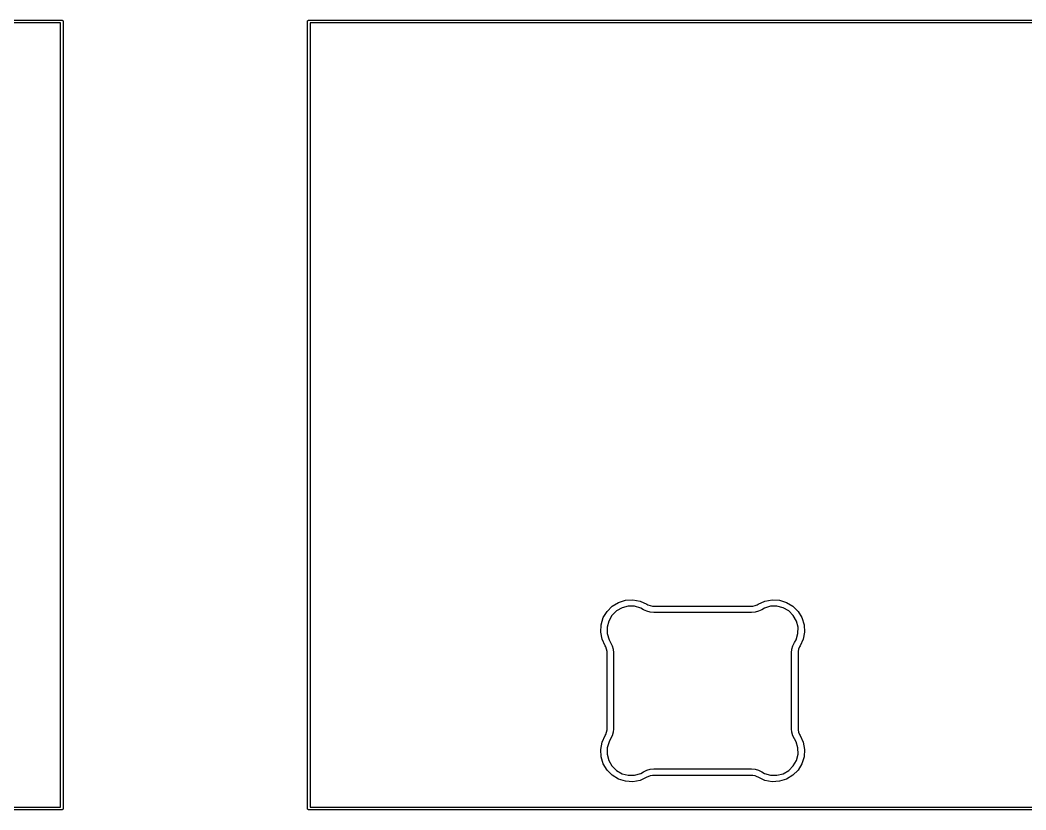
# Model space of a CAD drawing. Header units: millimetres. Extents: x 53 to 494, y -224 to -59.
# Drawn here: x 107.09 to 125.61, y -180.69 to -166.13 of the extents above; entities that cross this region are included whole.
import ezdxf

# ---------------------------------------------------------------- set-up
doc = ezdxf.new("R2010")
doc.units = ezdxf.units.MM
for name, color, linetype, true_color in [('Edge.Cuts', 254, 'CONTINUOUS', 0xd0d2cd), ('F.Courtyard', 6, 'CONTINUOUS', 0xff26e2), ('User.Eco2', 31, 'CONTINUOUS', 0xd8c852)]:
    doc.layers.add(name, color=color, linetype=linetype, true_color=true_color)

msp = doc.modelspace()

# ---------------------------------------------------------------- linework, layer by layer
at = {"layer": 'Edge.Cuts', "linetype": 'CONTINUOUS'}
for p, q in [((93.3555, -166.135), (107.8555, -166.135)), ((107.8305, -166.185), (93.3805, -166.185)), ((107.8305, -180.635), (107.8305, -166.185)), ((107.8555, -166.135), (107.865067, -166.136903)), ((107.865067, -166.136903), (107.878597, -166.150433)), ((107.878597, -166.150433), (107.8805, -166.16)), ((107.8805, -166.16), (107.8805, -180.66)), ((112.3805, -166.16), (112.382403, -166.150433)), ((112.3805, -180.66), (112.3805, -166.16)), ((112.382403, -166.150433), (112.395933, -166.136903)), ((112.395933, -166.136903), (112.4055, -166.135)), ((112.4055, -166.135), (126.9055, -166.135)), ((112.4305, -166.185), (112.4305, -180.635)), ((126.8805, -166.185), (112.4305, -166.185)), ((117.993151, -176.931684), (118.109109, -176.861709)), ((118.109109, -176.861709), (118.238474, -176.821619)), ((118.238474, -176.821619), (118.373681, -176.813758)), ((118.373681, -176.813758), (118.50682, -176.838587)), ((118.50682, -176.838587), (118.630103, -176.894652)), ((120.680895, -176.894653), (120.80418, -176.838587)), ((120.80418, -176.838587), (120.937319, -176.813759)), ((120.937319, -176.813759), (121.072526, -176.82162)), ((121.072526, -176.82162), (121.201891, -176.86171)), ((121.201891, -176.86171), (121.317848, -176.931685)), ((117.827409, -177.143409), (117.897384, -177.027451)), ((117.897384, -177.027451), (117.993151, -176.931684)), ((118.069036, -177.019895), (117.985595, -177.103336)), ((118.171518, -176.961393), (118.069036, -177.019895)), ((118.285794, -176.931967), (118.171518, -176.961393)), ((118.403785, -176.933697), (118.285794, -176.931967)), ((118.517149, -176.96646), (118.403785, -176.933697)), ((118.567582, -176.997077), (118.517149, -176.96646)), ((118.567584, -176.997079), (118.567582, -176.997077)), ((118.626526, -177.02604), (118.567584, -176.997079)), ((118.689749, -177.04381), (118.626526, -177.02604)), ((118.630103, -176.894652), (118.630106, -176.894653)), ((118.630106, -176.894653), (118.648858, -176.906127)), ((118.648858, -176.906127), (118.689925, -176.921836)), ((118.755146, -177.049799), (118.689749, -177.04381)), ((118.689925, -176.921836), (118.733162, -176.929823)), ((118.733162, -176.929823), (118.755146, -176.9298)), ((118.755146, -176.9298), (118.755147, -176.9298)), ((118.755147, -177.0498), (118.755146, -177.049799)), ((118.755147, -176.9298), (119.6555, -176.9298)), ((118.755148, -177.0498), (118.755147, -177.0498)), ((119.6555, -177.0498), (118.755148, -177.0498)), ((119.6555, -176.9298), (120.555853, -176.9298)), ((120.555851, -177.0498), (119.6555, -177.0498)), ((120.555853, -177.0498), (120.555851, -177.0498)), ((120.555853, -176.9298), (120.555854, -176.9298)), ((120.555854, -177.049799), (120.555853, -177.0498)), ((120.555854, -176.9298), (120.555855, -176.9298)), ((120.621251, -177.043811), (120.555854, -177.049799)), ((120.555855, -176.9298), (120.577839, -176.929824)), ((120.577839, -176.929824), (120.621075, -176.921837)), ((120.621075, -176.921837), (120.662141, -176.906128)), ((120.684474, -177.02604), (120.621251, -177.043811)), ((120.662141, -176.906128), (120.680893, -176.894654)), ((120.680893, -176.894654), (120.680894, -176.894653)), ((120.680894, -176.894653), (120.680895, -176.894653)), ((120.743417, -176.997078), (120.684474, -177.02604)), ((120.793851, -176.966461), (120.743417, -176.997077)), ((120.743417, -176.997077), (120.743417, -176.997078)), ((120.907215, -176.933698), (120.793851, -176.966461)), ((121.025206, -176.931968), (120.907215, -176.933698)), ((121.139482, -176.961394), (121.025206, -176.931968)), ((121.241963, -177.019896), (121.139482, -176.961394)), ((121.325404, -177.103337), (121.241963, -177.019896)), ((121.317848, -176.931685), (121.413615, -177.027452)), ((121.413615, -177.027452), (121.48359, -177.143409)), ((117.787319, -177.272774), (117.827409, -177.143409)), ((117.927093, -177.205818), (117.897667, -177.320094)), ((117.985595, -177.103336), (117.927093, -177.205818)), ((121.383906, -177.205818), (121.325404, -177.103337)), ((121.413332, -177.320094), (121.383906, -177.205818)), ((121.48359, -177.143409), (121.52368, -177.272774)), ((117.779458, -177.407981), (117.787319, -177.272774)), ((117.804287, -177.54112), (117.779458, -177.407981)), ((117.897667, -177.320094), (117.899397, -177.438085)), ((121.411602, -177.438085), (121.413332, -177.320094)), ((121.531541, -177.407981), (121.506713, -177.54112)), ((121.52368, -177.272774), (121.531541, -177.407981)), ((117.860352, -177.664403), (117.804287, -177.54112)), ((117.899397, -177.438085), (117.93216, -177.551449)), ((117.93216, -177.551449), (117.962777, -177.601882)), ((117.962777, -177.601882), (117.962779, -177.601884)), ((117.962779, -177.601884), (117.99174, -177.660826)), ((121.319253, -177.660817), (121.348219, -177.601889)), ((121.348219, -177.601889), (121.348221, -177.601885)), ((121.348221, -177.601885), (121.348226, -177.601875)), ((121.348226, -177.601875), (121.34823, -177.601869)), ((121.34823, -177.601869), (121.348231, -177.601867)), ((121.348231, -177.601867), (121.378839, -177.551449)), ((121.378839, -177.551449), (121.411602, -177.438085)), ((121.506713, -177.54112), (121.450647, -177.664405)), ((117.860353, -177.664406), (117.860352, -177.664403)), ((117.871827, -177.683158), (117.860353, -177.664406)), ((117.887536, -177.724225), (117.871827, -177.683158)), ((117.895523, -177.767462), (117.887536, -177.724225)), ((117.895499, -178.4898), (117.8955, -177.789447)), ((117.8955, -177.789446), (117.895523, -177.767462)), ((117.8955, -177.789447), (117.8955, -177.789446)), ((117.99174, -177.660826), (118.00951, -177.724049)), ((118.00951, -177.724049), (118.015499, -177.789446)), ((118.015499, -177.789446), (118.0155, -177.789447)), ((118.0155, -177.789447), (118.015499, -178.4898)), ((121.2955, -177.789447), (121.295503, -177.789431)), ((121.295501, -178.4898), (121.2955, -177.789447)), ((121.295503, -177.789431), (121.301478, -177.724052)), ((121.301478, -177.724052), (121.319253, -177.660817)), ((121.423453, -177.724222), (121.415472, -177.76745)), ((121.415472, -177.76745), (121.4155, -177.789429)), ((121.4155, -177.789429), (121.415497, -177.789435)), ((121.415497, -177.789435), (121.4155, -177.789447)), ((121.4155, -177.789447), (121.415501, -178.4898)), ((121.439163, -177.683166), (121.423453, -177.724222)), ((121.450638, -177.664421), (121.439163, -177.683166)), ((121.45064, -177.66441), (121.450638, -177.664421)), ((121.450647, -177.664405), (121.45064, -177.66441)), ((117.8955, -179.190153), (117.895499, -178.4898)), ((118.015499, -178.4898), (118.015499, -179.190151)), ((121.2955, -179.19015), (121.295501, -178.4898)), ((121.415501, -178.4898), (121.4155, -179.190153)), ((117.871827, -179.296442), (117.887536, -179.255375)), ((117.887536, -179.255375), (117.895523, -179.212138)), ((117.8955, -179.190154), (117.8955, -179.190153)), ((117.895523, -179.212138), (117.8955, -179.190154)), ((118.00951, -179.255551), (117.99174, -179.318774)), ((118.0155, -179.190152), (118.00951, -179.255551)), ((118.015499, -179.190151), (118.0155, -179.190152)), ((121.2955, -179.190151), (121.2955, -179.19015)), ((121.301489, -179.255551), (121.2955, -179.190151)), ((121.31926, -179.318774), (121.301489, -179.255551)), ((121.4155, -179.190155), (121.415476, -179.212139)), ((121.415476, -179.212139), (121.423463, -179.255375)), ((121.4155, -179.190153), (121.415499, -179.190154)), ((121.415499, -179.190154), (121.4155, -179.190155)), ((121.423463, -179.255375), (121.439172, -179.296441)), ((117.779459, -179.571619), (117.804287, -179.43848)), ((117.804287, -179.43848), (117.860353, -179.315195)), ((117.860353, -179.315194), (117.871827, -179.296442)), ((117.860353, -179.315195), (117.860353, -179.315194)), ((117.932161, -179.428151), (117.899398, -179.541515)), ((117.962777, -179.377717), (117.932161, -179.428151)), ((117.962779, -179.377716), (117.962777, -179.377717)), ((117.99174, -179.318774), (117.962779, -179.377716)), ((121.34822, -179.377713), (121.31926, -179.318774)), ((121.348221, -179.377716), (121.34822, -179.377713)), ((121.37884, -179.428151), (121.348221, -179.377716)), ((121.411604, -179.541516), (121.37884, -179.428151)), ((121.439172, -179.296441), (121.450646, -179.315193)), ((121.450646, -179.315193), (121.450647, -179.315194)), ((121.450647, -179.315194), (121.506714, -179.43848)), ((121.506714, -179.43848), (121.531543, -179.571619)), ((117.78732, -179.706826), (117.779459, -179.571619)), ((117.899398, -179.541515), (117.897668, -179.659506)), ((121.413334, -179.659507), (121.411604, -179.541516)), ((121.531543, -179.571619), (121.523683, -179.706826)), ((117.82741, -179.836191), (117.78732, -179.706826)), ((117.897668, -179.659506), (117.927094, -179.773782)), ((117.927094, -179.773782), (117.985596, -179.876263)), ((121.325407, -179.876265), (121.383908, -179.773783)), ((121.383908, -179.773783), (121.413334, -179.659507)), ((121.523683, -179.706826), (121.483592, -179.836192)), ((117.897385, -179.952148), (117.82741, -179.836191)), ((117.993152, -180.047915), (117.897385, -179.952148)), ((117.985596, -179.876263), (118.069037, -179.959704)), ((118.069037, -179.959704), (118.171518, -180.018206)), ((118.403785, -180.045902), (118.517149, -180.013139)), ((118.517149, -180.013139), (118.567582, -179.982522)), ((118.567582, -179.982522), (118.567584, -179.982521)), ((118.567584, -179.982521), (118.626526, -179.95356)), ((118.626526, -179.95356), (118.689749, -179.93579)), ((118.689749, -179.93579), (118.755146, -179.9298)), ((118.755146, -179.9298), (118.755147, -179.9298)), ((118.755147, -179.9298), (119.6555, -179.9298)), ((119.6555, -179.9298), (120.555853, -179.9298)), ((120.555853, -179.9298), (120.555854, -179.9298)), ((120.555854, -179.9298), (120.621252, -179.935791)), ((120.621252, -179.935791), (120.684473, -179.953561)), ((120.684473, -179.953561), (120.743414, -179.98252)), ((120.743414, -179.98252), (120.743416, -179.982521)), ((120.743416, -179.982521), (120.793851, -180.01314)), ((120.793851, -180.01314), (120.907216, -180.045904)), ((121.139483, -180.018208), (121.241965, -179.959707)), ((121.241965, -179.959707), (121.325407, -179.876265)), ((121.413617, -179.95215), (121.31785, -180.047917)), ((121.483592, -179.836192), (121.413617, -179.95215)), ((118.109109, -180.11789), (117.993152, -180.047915)), ((118.238474, -180.15798), (118.109109, -180.11789)), ((118.171518, -180.018206), (118.285794, -180.047632)), ((118.373681, -180.165841), (118.238474, -180.15798)), ((118.285794, -180.047632), (118.403785, -180.045902)), ((118.50682, -180.141013), (118.373681, -180.165841)), ((118.630103, -180.084947), (118.50682, -180.141013)), ((118.630106, -180.084947), (118.630103, -180.084947)), ((118.648858, -180.073473), (118.630106, -180.084947)), ((118.689925, -180.057764), (118.648858, -180.073473)), ((118.733162, -180.049777), (118.689925, -180.057764)), ((118.755146, -180.0498), (118.733162, -180.049777)), ((118.755147, -180.0498), (118.755146, -180.049799)), ((118.755146, -180.049799), (118.755146, -180.0498)), ((119.6555, -180.0498), (118.755147, -180.0498)), ((120.555852, -180.0498), (119.6555, -180.0498)), ((120.555853, -180.0498), (120.555852, -180.0498)), ((120.577837, -180.049777), (120.555853, -180.049799)), ((120.555853, -180.049799), (120.555853, -180.0498)), ((120.621075, -180.057765), (120.577837, -180.049777)), ((120.662142, -180.073474), (120.621075, -180.057765)), ((120.680893, -180.084946), (120.662142, -180.073474)), ((120.680894, -180.084947), (120.680893, -180.084946)), ((120.80418, -180.141014), (120.680894, -180.084947)), ((120.937319, -180.165843), (120.80418, -180.141014)), ((120.907216, -180.045904), (121.025207, -180.047634)), ((121.072526, -180.157983), (120.937319, -180.165843)), ((121.025207, -180.047634), (121.139483, -180.018208)), ((121.201892, -180.117892), (121.072526, -180.157983)), ((121.31785, -180.047917), (121.201892, -180.117892)), ((107.8555, -180.685), (93.3555, -180.685)), ((93.3805, -180.635), (107.8305, -180.635)), ((107.865067, -180.683097), (107.8555, -180.685)), ((107.878597, -180.669567), (107.865067, -180.683097)), ((107.8805, -180.66), (107.878597, -180.669567)), ((112.382403, -180.669567), (112.3805, -180.66)), ((112.395933, -180.683097), (112.382403, -180.669567)), ((112.4055, -180.685), (112.395933, -180.683097)), ((126.9055, -180.685), (112.4055, -180.685)), ((112.4305, -180.635), (126.8805, -180.635))]:
    msp.add_line(p, q, dxfattribs=at)
at = {"layer": 'F.Courtyard', "linetype": 'CONTINUOUS'}
for p, q in [((93.3555, -166.135), (107.8555, -166.135)), ((107.8305, -166.185), (93.3805, -166.185)), ((107.8305, -180.635), (107.8305, -166.185)), ((107.8555, -166.135), (107.865067, -166.136903)), ((107.865067, -166.136903), (107.878597, -166.150433)), ((107.878597, -166.150433), (107.8805, -166.16)), ((107.8805, -166.16), (107.8805, -180.66)), ((112.3805, -166.16), (112.382403, -166.150433)), ((112.3805, -180.66), (112.3805, -166.16)), ((112.382403, -166.150433), (112.395933, -166.136903)), ((112.395933, -166.136903), (112.4055, -166.135)), ((112.4055, -166.135), (126.9055, -166.135)), ((112.4305, -166.185), (112.4305, -180.635)), ((126.8805, -166.185), (112.4305, -166.185)), ((117.993151, -176.931684), (118.109109, -176.861709)), ((118.109109, -176.861709), (118.238474, -176.821619)), ((118.238474, -176.821619), (118.373681, -176.813758)), ((118.373681, -176.813758), (118.50682, -176.838587)), ((118.50682, -176.838587), (118.630103, -176.894652)), ((120.680895, -176.894653), (120.80418, -176.838587)), ((120.80418, -176.838587), (120.937319, -176.813759)), ((120.937319, -176.813759), (121.072526, -176.82162)), ((121.072526, -176.82162), (121.201891, -176.86171)), ((121.201891, -176.86171), (121.317848, -176.931685)), ((117.827409, -177.143409), (117.897384, -177.027451)), ((117.897384, -177.027451), (117.993151, -176.931684)), ((118.069036, -177.019895), (117.985595, -177.103336)), ((118.171518, -176.961393), (118.069036, -177.019895)), ((118.285794, -176.931967), (118.171518, -176.961393)), ((118.403785, -176.933697), (118.285794, -176.931967)), ((118.517149, -176.96646), (118.403785, -176.933697)), ((118.567582, -176.997077), (118.517149, -176.96646)), ((118.567584, -176.997079), (118.567582, -176.997077)), ((118.626526, -177.02604), (118.567584, -176.997079)), ((118.689749, -177.04381), (118.626526, -177.02604)), ((118.630103, -176.894652), (118.630106, -176.894653)), ((118.630106, -176.894653), (118.648858, -176.906127)), ((118.648858, -176.906127), (118.689925, -176.921836)), ((118.755146, -177.049799), (118.689749, -177.04381)), ((118.689925, -176.921836), (118.733162, -176.929823)), ((118.733162, -176.929823), (118.755146, -176.9298)), ((118.755146, -176.9298), (118.755147, -176.9298)), ((118.755147, -177.0498), (118.755146, -177.049799)), ((118.755147, -176.9298), (119.6555, -176.9298)), ((118.755148, -177.0498), (118.755147, -177.0498)), ((119.6555, -177.0498), (118.755148, -177.0498)), ((119.6555, -176.9298), (120.555853, -176.9298)), ((120.555851, -177.0498), (119.6555, -177.0498)), ((120.555853, -177.0498), (120.555851, -177.0498)), ((120.555853, -176.9298), (120.555854, -176.9298)), ((120.555854, -177.049799), (120.555853, -177.0498)), ((120.555854, -176.9298), (120.555855, -176.9298)), ((120.621251, -177.043811), (120.555854, -177.049799)), ((120.555855, -176.9298), (120.577839, -176.929824)), ((120.577839, -176.929824), (120.621075, -176.921837)), ((120.621075, -176.921837), (120.662141, -176.906128)), ((120.684474, -177.02604), (120.621251, -177.043811)), ((120.662141, -176.906128), (120.680893, -176.894654)), ((120.680893, -176.894654), (120.680894, -176.894653)), ((120.680894, -176.894653), (120.680895, -176.894653)), ((120.743417, -176.997078), (120.684474, -177.02604)), ((120.793851, -176.966461), (120.743417, -176.997077)), ((120.743417, -176.997077), (120.743417, -176.997078)), ((120.907215, -176.933698), (120.793851, -176.966461)), ((121.025206, -176.931968), (120.907215, -176.933698)), ((121.139482, -176.961394), (121.025206, -176.931968)), ((121.241963, -177.019896), (121.139482, -176.961394)), ((121.325404, -177.103337), (121.241963, -177.019896)), ((121.317848, -176.931685), (121.413615, -177.027452)), ((121.413615, -177.027452), (121.48359, -177.143409)), ((117.787319, -177.272774), (117.827409, -177.143409)), ((117.927093, -177.205818), (117.897667, -177.320094)), ((117.985595, -177.103336), (117.927093, -177.205818)), ((121.383906, -177.205818), (121.325404, -177.103337)), ((121.413332, -177.320094), (121.383906, -177.205818)), ((121.48359, -177.143409), (121.52368, -177.272774)), ((117.779458, -177.407981), (117.787319, -177.272774)), ((117.804287, -177.54112), (117.779458, -177.407981)), ((117.897667, -177.320094), (117.899397, -177.438085)), ((121.411602, -177.438085), (121.413332, -177.320094)), ((121.531541, -177.407981), (121.506713, -177.54112)), ((121.52368, -177.272774), (121.531541, -177.407981)), ((117.860352, -177.664403), (117.804287, -177.54112)), ((117.899397, -177.438085), (117.93216, -177.551449)), ((117.93216, -177.551449), (117.962777, -177.601882)), ((117.962777, -177.601882), (117.962779, -177.601884)), ((117.962779, -177.601884), (117.99174, -177.660826)), ((121.319253, -177.660817), (121.348219, -177.601889)), ((121.348219, -177.601889), (121.348221, -177.601885)), ((121.348221, -177.601885), (121.348226, -177.601875)), ((121.348226, -177.601875), (121.34823, -177.601869)), ((121.34823, -177.601869), (121.348231, -177.601867)), ((121.348231, -177.601867), (121.378839, -177.551449)), ((121.378839, -177.551449), (121.411602, -177.438085)), ((121.506713, -177.54112), (121.450647, -177.664405)), ((117.860353, -177.664406), (117.860352, -177.664403)), ((117.871827, -177.683158), (117.860353, -177.664406)), ((117.887536, -177.724225), (117.871827, -177.683158)), ((117.895523, -177.767462), (117.887536, -177.724225)), ((117.895499, -178.4898), (117.8955, -177.789447)), ((117.8955, -177.789446), (117.895523, -177.767462)), ((117.8955, -177.789447), (117.8955, -177.789446)), ((117.99174, -177.660826), (118.00951, -177.724049)), ((118.00951, -177.724049), (118.015499, -177.789446)), ((118.015499, -177.789446), (118.0155, -177.789447)), ((118.0155, -177.789447), (118.015499, -178.4898)), ((121.2955, -177.789447), (121.295503, -177.789431)), ((121.295501, -178.4898), (121.2955, -177.789447)), ((121.295503, -177.789431), (121.301478, -177.724052)), ((121.301478, -177.724052), (121.319253, -177.660817)), ((121.423453, -177.724222), (121.415472, -177.76745)), ((121.415472, -177.76745), (121.4155, -177.789429)), ((121.4155, -177.789429), (121.415497, -177.789435)), ((121.415497, -177.789435), (121.4155, -177.789447)), ((121.4155, -177.789447), (121.415501, -178.4898)), ((121.439163, -177.683166), (121.423453, -177.724222)), ((121.450638, -177.664421), (121.439163, -177.683166)), ((121.45064, -177.66441), (121.450638, -177.664421)), ((121.450647, -177.664405), (121.45064, -177.66441)), ((117.8955, -179.190153), (117.895499, -178.4898)), ((118.015499, -178.4898), (118.015499, -179.190151)), ((121.2955, -179.19015), (121.295501, -178.4898)), ((121.415501, -178.4898), (121.4155, -179.190153)), ((117.871827, -179.296442), (117.887536, -179.255375)), ((117.887536, -179.255375), (117.895523, -179.212138)), ((117.8955, -179.190154), (117.8955, -179.190153)), ((117.895523, -179.212138), (117.8955, -179.190154)), ((118.00951, -179.255551), (117.99174, -179.318774)), ((118.0155, -179.190152), (118.00951, -179.255551)), ((118.015499, -179.190151), (118.0155, -179.190152)), ((121.2955, -179.190151), (121.2955, -179.19015)), ((121.301489, -179.255551), (121.2955, -179.190151)), ((121.31926, -179.318774), (121.301489, -179.255551)), ((121.4155, -179.190155), (121.415476, -179.212139)), ((121.415476, -179.212139), (121.423463, -179.255375)), ((121.4155, -179.190153), (121.415499, -179.190154)), ((121.415499, -179.190154), (121.4155, -179.190155)), ((121.423463, -179.255375), (121.439172, -179.296441)), ((117.779459, -179.571619), (117.804287, -179.43848)), ((117.804287, -179.43848), (117.860353, -179.315195)), ((117.860353, -179.315194), (117.871827, -179.296442)), ((117.860353, -179.315195), (117.860353, -179.315194)), ((117.932161, -179.428151), (117.899398, -179.541515)), ((117.962777, -179.377717), (117.932161, -179.428151)), ((117.962779, -179.377716), (117.962777, -179.377717)), ((117.99174, -179.318774), (117.962779, -179.377716)), ((121.34822, -179.377713), (121.31926, -179.318774)), ((121.348221, -179.377716), (121.34822, -179.377713)), ((121.37884, -179.428151), (121.348221, -179.377716)), ((121.411604, -179.541516), (121.37884, -179.428151)), ((121.439172, -179.296441), (121.450646, -179.315193)), ((121.450646, -179.315193), (121.450647, -179.315194)), ((121.450647, -179.315194), (121.506714, -179.43848)), ((121.506714, -179.43848), (121.531543, -179.571619)), ((117.78732, -179.706826), (117.779459, -179.571619)), ((117.899398, -179.541515), (117.897668, -179.659506)), ((121.413334, -179.659507), (121.411604, -179.541516)), ((121.531543, -179.571619), (121.523683, -179.706826)), ((117.82741, -179.836191), (117.78732, -179.706826)), ((117.897668, -179.659506), (117.927094, -179.773782)), ((117.927094, -179.773782), (117.985596, -179.876263)), ((121.325407, -179.876265), (121.383908, -179.773783)), ((121.383908, -179.773783), (121.413334, -179.659507)), ((121.523683, -179.706826), (121.483592, -179.836192)), ((117.897385, -179.952148), (117.82741, -179.836191)), ((117.993152, -180.047915), (117.897385, -179.952148)), ((117.985596, -179.876263), (118.069037, -179.959704)), ((118.069037, -179.959704), (118.171518, -180.018206)), ((118.403785, -180.045902), (118.517149, -180.013139)), ((118.517149, -180.013139), (118.567582, -179.982522)), ((118.567582, -179.982522), (118.567584, -179.982521)), ((118.567584, -179.982521), (118.626526, -179.95356)), ((118.626526, -179.95356), (118.689749, -179.93579)), ((118.689749, -179.93579), (118.755146, -179.9298)), ((118.755146, -179.9298), (118.755147, -179.9298)), ((118.755147, -179.9298), (119.6555, -179.9298)), ((119.6555, -179.9298), (120.555853, -179.9298)), ((120.555853, -179.9298), (120.555854, -179.9298)), ((120.555854, -179.9298), (120.621252, -179.935791)), ((120.621252, -179.935791), (120.684473, -179.953561)), ((120.684473, -179.953561), (120.743414, -179.98252)), ((120.743414, -179.98252), (120.743416, -179.982521)), ((120.743416, -179.982521), (120.793851, -180.01314)), ((120.793851, -180.01314), (120.907216, -180.045904)), ((121.139483, -180.018208), (121.241965, -179.959707)), ((121.241965, -179.959707), (121.325407, -179.876265)), ((121.413617, -179.95215), (121.31785, -180.047917)), ((121.483592, -179.836192), (121.413617, -179.95215)), ((118.109109, -180.11789), (117.993152, -180.047915)), ((118.238474, -180.15798), (118.109109, -180.11789)), ((118.171518, -180.018206), (118.285794, -180.047632)), ((118.373681, -180.165841), (118.238474, -180.15798)), ((118.285794, -180.047632), (118.403785, -180.045902)), ((118.50682, -180.141013), (118.373681, -180.165841)), ((118.630103, -180.084947), (118.50682, -180.141013)), ((118.630106, -180.084947), (118.630103, -180.084947)), ((118.648858, -180.073473), (118.630106, -180.084947)), ((118.689925, -180.057764), (118.648858, -180.073473)), ((118.733162, -180.049777), (118.689925, -180.057764)), ((118.755146, -180.0498), (118.733162, -180.049777)), ((118.755147, -180.0498), (118.755146, -180.049799)), ((118.755146, -180.049799), (118.755146, -180.0498)), ((119.6555, -180.0498), (118.755147, -180.0498)), ((120.555852, -180.0498), (119.6555, -180.0498)), ((120.555853, -180.0498), (120.555852, -180.0498)), ((120.577837, -180.049777), (120.555853, -180.049799)), ((120.555853, -180.049799), (120.555853, -180.0498)), ((120.621075, -180.057765), (120.577837, -180.049777)), ((120.662142, -180.073474), (120.621075, -180.057765)), ((120.680893, -180.084946), (120.662142, -180.073474)), ((120.680894, -180.084947), (120.680893, -180.084946)), ((120.80418, -180.141014), (120.680894, -180.084947)), ((120.937319, -180.165843), (120.80418, -180.141014)), ((120.907216, -180.045904), (121.025207, -180.047634)), ((121.072526, -180.157983), (120.937319, -180.165843)), ((121.025207, -180.047634), (121.139483, -180.018208)), ((121.201892, -180.117892), (121.072526, -180.157983)), ((121.31785, -180.047917), (121.201892, -180.117892)), ((107.8555, -180.685), (93.3555, -180.685)), ((93.3805, -180.635), (107.8305, -180.635)), ((107.865067, -180.683097), (107.8555, -180.685)), ((107.878597, -180.669567), (107.865067, -180.683097)), ((107.8805, -180.66), (107.878597, -180.669567)), ((112.382403, -180.669567), (112.3805, -180.66)), ((112.395933, -180.683097), (112.382403, -180.669567)), ((112.4055, -180.685), (112.395933, -180.683097)), ((126.9055, -180.685), (112.4055, -180.685)), ((112.4305, -180.635), (126.8805, -180.635))]:
    msp.add_line(p, q, dxfattribs=at)
at = {"layer": 'User.Eco2', "linetype": 'CONTINUOUS'}
for p, q in [((93.3555, -166.135), (107.8555, -166.135)), ((107.8305, -166.185), (93.3805, -166.185)), ((107.8305, -180.635), (107.8305, -166.185)), ((107.8555, -166.135), (107.865067, -166.136903)), ((107.865067, -166.136903), (107.878597, -166.150433)), ((107.878597, -166.150433), (107.8805, -166.16)), ((107.8805, -166.16), (107.8805, -180.66)), ((112.3805, -166.16), (112.382403, -166.150433)), ((112.3805, -180.66), (112.3805, -166.16)), ((112.382403, -166.150433), (112.395933, -166.136903)), ((112.395933, -166.136903), (112.4055, -166.135)), ((112.4055, -166.135), (126.9055, -166.135)), ((112.4305, -166.185), (112.4305, -180.635)), ((126.8805, -166.185), (112.4305, -166.185)), ((117.993151, -176.931684), (118.109109, -176.861709)), ((118.109109, -176.861709), (118.238474, -176.821619)), ((118.238474, -176.821619), (118.373681, -176.813758)), ((118.373681, -176.813758), (118.50682, -176.838587)), ((118.50682, -176.838587), (118.630103, -176.894652)), ((120.680895, -176.894653), (120.80418, -176.838587)), ((120.80418, -176.838587), (120.937319, -176.813759)), ((120.937319, -176.813759), (121.072526, -176.82162)), ((121.072526, -176.82162), (121.201891, -176.86171)), ((121.201891, -176.86171), (121.317848, -176.931685)), ((117.827409, -177.143409), (117.897384, -177.027451)), ((117.897384, -177.027451), (117.993151, -176.931684)), ((118.069036, -177.019895), (117.985595, -177.103336)), ((118.171518, -176.961393), (118.069036, -177.019895)), ((118.285794, -176.931967), (118.171518, -176.961393)), ((118.403785, -176.933697), (118.285794, -176.931967)), ((118.517149, -176.96646), (118.403785, -176.933697)), ((118.567582, -176.997077), (118.517149, -176.96646)), ((118.567584, -176.997079), (118.567582, -176.997077)), ((118.626526, -177.02604), (118.567584, -176.997079)), ((118.689749, -177.04381), (118.626526, -177.02604)), ((118.630103, -176.894652), (118.630106, -176.894653)), ((118.630106, -176.894653), (118.648858, -176.906127)), ((118.648858, -176.906127), (118.689925, -176.921836)), ((118.755146, -177.049799), (118.689749, -177.04381)), ((118.689925, -176.921836), (118.733162, -176.929823)), ((118.733162, -176.929823), (118.755146, -176.9298)), ((118.755146, -176.9298), (118.755147, -176.9298)), ((118.755147, -177.0498), (118.755146, -177.049799)), ((118.755147, -176.9298), (119.6555, -176.9298)), ((118.755148, -177.0498), (118.755147, -177.0498)), ((119.6555, -177.0498), (118.755148, -177.0498)), ((119.6555, -176.9298), (120.555853, -176.9298)), ((120.555851, -177.0498), (119.6555, -177.0498)), ((120.555853, -177.0498), (120.555851, -177.0498)), ((120.555853, -176.9298), (120.555854, -176.9298)), ((120.555854, -177.049799), (120.555853, -177.0498)), ((120.555854, -176.9298), (120.555855, -176.9298)), ((120.621251, -177.043811), (120.555854, -177.049799)), ((120.555855, -176.9298), (120.577839, -176.929824)), ((120.577839, -176.929824), (120.621075, -176.921837)), ((120.621075, -176.921837), (120.662141, -176.906128)), ((120.684474, -177.02604), (120.621251, -177.043811)), ((120.662141, -176.906128), (120.680893, -176.894654)), ((120.680893, -176.894654), (120.680894, -176.894653)), ((120.680894, -176.894653), (120.680895, -176.894653)), ((120.743417, -176.997078), (120.684474, -177.02604)), ((120.793851, -176.966461), (120.743417, -176.997077)), ((120.743417, -176.997077), (120.743417, -176.997078)), ((120.907215, -176.933698), (120.793851, -176.966461)), ((121.025206, -176.931968), (120.907215, -176.933698)), ((121.139482, -176.961394), (121.025206, -176.931968)), ((121.241963, -177.019896), (121.139482, -176.961394)), ((121.325404, -177.103337), (121.241963, -177.019896)), ((121.317848, -176.931685), (121.413615, -177.027452)), ((121.413615, -177.027452), (121.48359, -177.143409)), ((117.787319, -177.272774), (117.827409, -177.143409)), ((117.927093, -177.205818), (117.897667, -177.320094)), ((117.985595, -177.103336), (117.927093, -177.205818)), ((121.383906, -177.205818), (121.325404, -177.103337)), ((121.413332, -177.320094), (121.383906, -177.205818)), ((121.48359, -177.143409), (121.52368, -177.272774)), ((117.779458, -177.407981), (117.787319, -177.272774)), ((117.804287, -177.54112), (117.779458, -177.407981)), ((117.897667, -177.320094), (117.899397, -177.438085)), ((121.411602, -177.438085), (121.413332, -177.320094)), ((121.531541, -177.407981), (121.506713, -177.54112)), ((121.52368, -177.272774), (121.531541, -177.407981)), ((117.860352, -177.664403), (117.804287, -177.54112)), ((117.899397, -177.438085), (117.93216, -177.551449)), ((117.93216, -177.551449), (117.962777, -177.601882)), ((117.962777, -177.601882), (117.962779, -177.601884)), ((117.962779, -177.601884), (117.99174, -177.660826)), ((121.319253, -177.660817), (121.348219, -177.601889)), ((121.348219, -177.601889), (121.348221, -177.601885)), ((121.348221, -177.601885), (121.348226, -177.601875)), ((121.348226, -177.601875), (121.34823, -177.601869)), ((121.34823, -177.601869), (121.348231, -177.601867)), ((121.348231, -177.601867), (121.378839, -177.551449)), ((121.378839, -177.551449), (121.411602, -177.438085)), ((121.506713, -177.54112), (121.450647, -177.664405)), ((117.860353, -177.664406), (117.860352, -177.664403)), ((117.871827, -177.683158), (117.860353, -177.664406)), ((117.887536, -177.724225), (117.871827, -177.683158)), ((117.895523, -177.767462), (117.887536, -177.724225)), ((117.895499, -178.4898), (117.8955, -177.789447)), ((117.8955, -177.789446), (117.895523, -177.767462)), ((117.8955, -177.789447), (117.8955, -177.789446)), ((117.99174, -177.660826), (118.00951, -177.724049)), ((118.00951, -177.724049), (118.015499, -177.789446)), ((118.015499, -177.789446), (118.0155, -177.789447)), ((118.0155, -177.789447), (118.015499, -178.4898)), ((121.2955, -177.789447), (121.295503, -177.789431)), ((121.295501, -178.4898), (121.2955, -177.789447)), ((121.295503, -177.789431), (121.301478, -177.724052)), ((121.301478, -177.724052), (121.319253, -177.660817)), ((121.423453, -177.724222), (121.415472, -177.76745)), ((121.415472, -177.76745), (121.4155, -177.789429)), ((121.4155, -177.789429), (121.415497, -177.789435)), ((121.415497, -177.789435), (121.4155, -177.789447)), ((121.4155, -177.789447), (121.415501, -178.4898)), ((121.439163, -177.683166), (121.423453, -177.724222)), ((121.450638, -177.664421), (121.439163, -177.683166)), ((121.45064, -177.66441), (121.450638, -177.664421)), ((121.450647, -177.664405), (121.45064, -177.66441)), ((117.8955, -179.190153), (117.895499, -178.4898)), ((118.015499, -178.4898), (118.015499, -179.190151)), ((121.2955, -179.19015), (121.295501, -178.4898)), ((121.415501, -178.4898), (121.4155, -179.190153)), ((117.871827, -179.296442), (117.887536, -179.255375)), ((117.887536, -179.255375), (117.895523, -179.212138)), ((117.8955, -179.190154), (117.8955, -179.190153)), ((117.895523, -179.212138), (117.8955, -179.190154)), ((118.00951, -179.255551), (117.99174, -179.318774)), ((118.0155, -179.190152), (118.00951, -179.255551)), ((118.015499, -179.190151), (118.0155, -179.190152)), ((121.2955, -179.190151), (121.2955, -179.19015)), ((121.301489, -179.255551), (121.2955, -179.190151)), ((121.31926, -179.318774), (121.301489, -179.255551)), ((121.4155, -179.190155), (121.415476, -179.212139)), ((121.415476, -179.212139), (121.423463, -179.255375)), ((121.4155, -179.190153), (121.415499, -179.190154)), ((121.415499, -179.190154), (121.4155, -179.190155)), ((121.423463, -179.255375), (121.439172, -179.296441)), ((117.779459, -179.571619), (117.804287, -179.43848)), ((117.804287, -179.43848), (117.860353, -179.315195)), ((117.860353, -179.315194), (117.871827, -179.296442)), ((117.860353, -179.315195), (117.860353, -179.315194)), ((117.932161, -179.428151), (117.899398, -179.541515)), ((117.962777, -179.377717), (117.932161, -179.428151)), ((117.962779, -179.377716), (117.962777, -179.377717)), ((117.99174, -179.318774), (117.962779, -179.377716)), ((121.34822, -179.377713), (121.31926, -179.318774)), ((121.348221, -179.377716), (121.34822, -179.377713)), ((121.37884, -179.428151), (121.348221, -179.377716)), ((121.411604, -179.541516), (121.37884, -179.428151)), ((121.439172, -179.296441), (121.450646, -179.315193)), ((121.450646, -179.315193), (121.450647, -179.315194)), ((121.450647, -179.315194), (121.506714, -179.43848)), ((121.506714, -179.43848), (121.531543, -179.571619)), ((117.78732, -179.706826), (117.779459, -179.571619)), ((117.899398, -179.541515), (117.897668, -179.659506)), ((121.413334, -179.659507), (121.411604, -179.541516)), ((121.531543, -179.571619), (121.523683, -179.706826)), ((117.82741, -179.836191), (117.78732, -179.706826)), ((117.897668, -179.659506), (117.927094, -179.773782)), ((117.927094, -179.773782), (117.985596, -179.876263)), ((121.325407, -179.876265), (121.383908, -179.773783)), ((121.383908, -179.773783), (121.413334, -179.659507)), ((121.523683, -179.706826), (121.483592, -179.836192)), ((117.897385, -179.952148), (117.82741, -179.836191)), ((117.993152, -180.047915), (117.897385, -179.952148)), ((117.985596, -179.876263), (118.069037, -179.959704)), ((118.069037, -179.959704), (118.171518, -180.018206)), ((118.403785, -180.045902), (118.517149, -180.013139)), ((118.517149, -180.013139), (118.567582, -179.982522)), ((118.567582, -179.982522), (118.567584, -179.982521)), ((118.567584, -179.982521), (118.626526, -179.95356)), ((118.626526, -179.95356), (118.689749, -179.93579)), ((118.689749, -179.93579), (118.755146, -179.9298)), ((118.755146, -179.9298), (118.755147, -179.9298)), ((118.755147, -179.9298), (119.6555, -179.9298)), ((119.6555, -179.9298), (120.555853, -179.9298)), ((120.555853, -179.9298), (120.555854, -179.9298)), ((120.555854, -179.9298), (120.621252, -179.935791)), ((120.621252, -179.935791), (120.684473, -179.953561)), ((120.684473, -179.953561), (120.743414, -179.98252)), ((120.743414, -179.98252), (120.743416, -179.982521)), ((120.743416, -179.982521), (120.793851, -180.01314)), ((120.793851, -180.01314), (120.907216, -180.045904)), ((121.139483, -180.018208), (121.241965, -179.959707)), ((121.241965, -179.959707), (121.325407, -179.876265)), ((121.413617, -179.95215), (121.31785, -180.047917)), ((121.483592, -179.836192), (121.413617, -179.95215)), ((118.109109, -180.11789), (117.993152, -180.047915)), ((118.238474, -180.15798), (118.109109, -180.11789)), ((118.171518, -180.018206), (118.285794, -180.047632)), ((118.373681, -180.165841), (118.238474, -180.15798)), ((118.285794, -180.047632), (118.403785, -180.045902)), ((118.50682, -180.141013), (118.373681, -180.165841)), ((118.630103, -180.084947), (118.50682, -180.141013)), ((118.630106, -180.084947), (118.630103, -180.084947)), ((118.648858, -180.073473), (118.630106, -180.084947)), ((118.689925, -180.057764), (118.648858, -180.073473)), ((118.733162, -180.049777), (118.689925, -180.057764)), ((118.755146, -180.0498), (118.733162, -180.049777)), ((118.755147, -180.0498), (118.755146, -180.049799)), ((118.755146, -180.049799), (118.755146, -180.0498)), ((119.6555, -180.0498), (118.755147, -180.0498)), ((120.555852, -180.0498), (119.6555, -180.0498)), ((120.555853, -180.0498), (120.555852, -180.0498)), ((120.577837, -180.049777), (120.555853, -180.049799)), ((120.555853, -180.049799), (120.555853, -180.0498)), ((120.621075, -180.057765), (120.577837, -180.049777)), ((120.662142, -180.073474), (120.621075, -180.057765)), ((120.680893, -180.084946), (120.662142, -180.073474)), ((120.680894, -180.084947), (120.680893, -180.084946)), ((120.80418, -180.141014), (120.680894, -180.084947)), ((120.937319, -180.165843), (120.80418, -180.141014)), ((120.907216, -180.045904), (121.025207, -180.047634)), ((121.072526, -180.157983), (120.937319, -180.165843)), ((121.025207, -180.047634), (121.139483, -180.018208)), ((121.201892, -180.117892), (121.072526, -180.157983)), ((121.31785, -180.047917), (121.201892, -180.117892)), ((107.8555, -180.685), (93.3555, -180.685)), ((93.3805, -180.635), (107.8305, -180.635)), ((107.865067, -180.683097), (107.8555, -180.685)), ((107.878597, -180.669567), (107.865067, -180.683097)), ((107.8805, -180.66), (107.878597, -180.669567)), ((112.382403, -180.669567), (112.3805, -180.66)), ((112.395933, -180.683097), (112.382403, -180.669567)), ((112.4055, -180.685), (112.395933, -180.683097)), ((126.9055, -180.685), (112.4055, -180.685)), ((112.4305, -180.635), (126.8805, -180.635))]:
    msp.add_line(p, q, dxfattribs=at)

doc.saveas('drawing.dxf')
